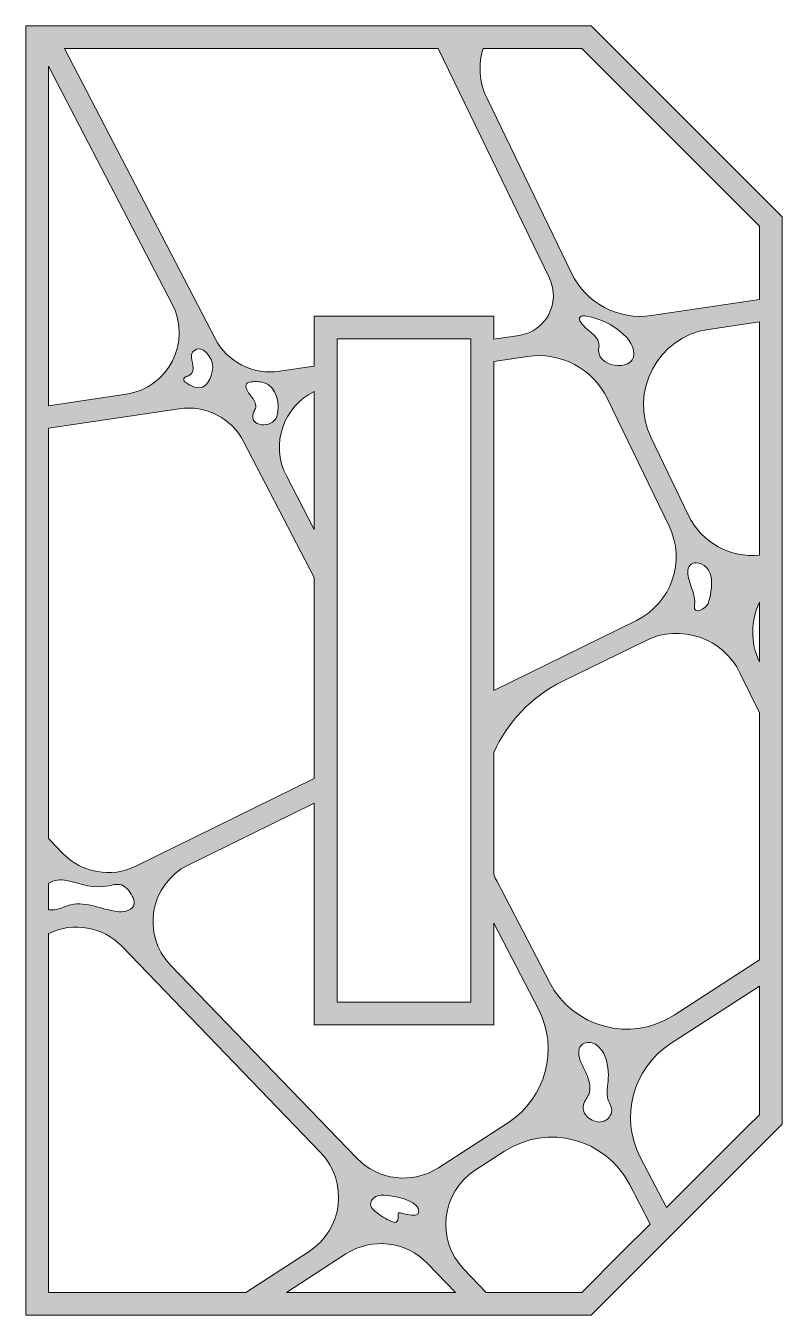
# Model space of a CAD drawing. Extents: x -1650 to 2650, y -4022 to 3022.
# Drawn here: x 1650 to 1910.2, y 2578.2 to 3021.8 of the extents above; entities that cross this region are included whole.
import ezdxf

# ---------------------------------------------------------------- set-up
doc = ezdxf.new("R2010")
doc.units = 0
doc.header["$MEASUREMENT"] = 0
doc.layers.add('Layer 1', color=7, linetype='Continuous')

msp = doc.modelspace()

# ---------------------------------------------------------------- hatches: boundary and pattern name
at = {"layer": 'Layer 1', "true_color": 0x57ff76}
h = msp.add_hatch(color=91, dxfattribs=at)
h.dxf.hatch_style = 2
h.paths.add_polyline_path([(1906.7, 2959.5), (1844.45, 3021.75), (1811.36, 3021.75), (1802.73, 3021.75), (1797.84, 3021.75), (1788.09, 3021.75), (1659.22, 3021.75), (1650.65, 3021.75), (1650, 3021.75), (1650, 2889.84), (1650, 2882.15), (1650, 2750.33), (1650, 2737.69), (1650, 2719.46), (1650, 2705.65), (1650, 2578.25), (1713.57, 2578.25), (1727.58, 2578.25), (1805.37, 2578.25), (1815.94, 2578.25), (1844.45, 2578.25), (1868.5, 2602.3), (1870.38, 2604.17), (1874.15, 2607.94), (1881.99, 2615.79), (1910.17, 2643.96), (1910.17, 2696.49), (1910.17, 2705.55), (1910.17, 2769.2), (1910.17, 2786.68), (1910.17, 2832.99), (1910.17, 2841.86), (1910.17, 2921.14), (1910.17, 2928.83), (1910.17, 2950.59), (1910.17, 2956.03)])
edge = h.paths.add_edge_path()
edge.add_spline(control_points=[(1791.89, 3013.9), (1791.89, 3013.9), (1830.08, 2934.89), (1830.08, 2934.89), (1834.12, 2926.53), (1828.9, 2916.66), (1819.72, 2915.27), (1819.72, 2915.27), (1810.94, 2913.96), (1810.94, 2913.96), (1810.94, 2913.96), (1810.94, 2921.92), (1810.94, 2921.92), (1810.94, 2921.92), (1749.22, 2921.92), (1749.22, 2921.92), (1749.22, 2921.92), (1749.22, 2904.71), (1749.22, 2904.71), (1749.22, 2904.71), (1737.25, 2902.92), (1737.25, 2902.92), (1728.2, 2901.56), (1719.29, 2906.11), (1715.08, 2914.22), (1715.08, 2914.22), (1663.3, 3013.9), (1663.3, 3013.9), (1663.3, 3013.9), (1791.89, 3013.9), (1791.89, 3013.9)], knot_values=[0, 0, 0, 0, 1, 1, 1, 2, 2, 2, 3, 3, 3, 4, 4, 4, 5, 5, 5, 6, 6, 6, 7, 7, 7, 8, 8, 8, 9, 9, 9, 10, 10, 10, 10], degree=3, periodic=1)
edge = h.paths.add_edge_path()
edge.add_spline(control_points=[(1844.43, 2916.3), (1843, 2917.5), (1841.38, 2918.61), (1840.61, 2920.3), (1840.47, 2920.62), (1840.37, 2920.98), (1840.48, 2921.3), (1840.7, 2921.94), (1841.56, 2922.03), (1842.23, 2921.97), (1847.92, 2921.43), (1857.58, 2916.42), (1859, 2910.23), (1860.75, 2902.52), (1847.02, 2903.73), (1847.02, 2910.07), (1847.01, 2910.61), (1847.16, 2911.13), (1847.17, 2911.68), (1847.24, 2913.54), (1845.86, 2915.12), (1844.43, 2916.3)], knot_values=[0, 0, 0, 0, 1, 1, 1, 2, 2, 2, 3, 3, 3, 4, 4, 4, 5, 5, 5, 6, 6, 6, 7, 7, 7, 7], degree=3, periodic=1)
edge = h.paths.add_edge_path()
edge.add_spline(control_points=[(1850.1, 2893.48), (1850.1, 2893.48), (1871.26, 2849.7), (1871.26, 2849.7), (1877.08, 2837.64), (1872.09, 2823.15), (1860.07, 2817.25), (1860.07, 2817.25), (1810.94, 2793.13), (1810.94, 2793.13), (1810.94, 2793.13), (1810.94, 2906.27), (1810.94, 2906.27), (1810.94, 2906.27), (1822.58, 2908.01), (1822.58, 2908.01), (1833.94, 2909.71), (1845.1, 2903.83), (1850.1, 2893.48)], knot_values=[0, 0, 0, 0, 1, 1, 1, 2, 2, 2, 3, 3, 3, 4, 4, 4, 5, 5, 5, 6, 6, 6, 6], degree=3, periodic=1)
edge = h.paths.add_edge_path()
edge.add_spline(control_points=[(1778.08, 2611.81), (1778.08, 2611.21), (1777.9, 2610.54), (1777.36, 2610.29), (1776.88, 2610.06), (1776.31, 2610.25), (1775.82, 2610.47), (1773.79, 2611.35), (1771.89, 2612.52), (1770.17, 2613.94), (1769.53, 2614.47), (1768.88, 2615.09), (1768.66, 2615.9), (1768.34, 2617.14), (1769.21, 2618.46), (1770.36, 2619.04), (1771.51, 2619.61), (1772.86, 2619.6), (1774.14, 2619.47), (1776.74, 2619.19), (1783.87, 2617.9), (1784.92, 2615.02), (1786.55, 2610.54), (1779.62, 2613.63), (1778.15, 2613.51), (1777.98, 2612.92), (1778.08, 2612.43), (1778.08, 2611.81)], knot_values=[0, 0, 0, 0, 1, 1, 1, 2, 2, 2, 3, 3, 3, 4, 4, 4, 5, 5, 5, 6, 6, 6, 7, 7, 7, 8, 8, 8, 9, 9, 9, 9], degree=3, periodic=1)
edge = h.paths.add_edge_path()
edge.add_spline(control_points=[(1763.9, 2632.22), (1763.9, 2632.22), (1699.81, 2698.68), (1699.81, 2698.68), (1689.64, 2709.21), (1692.69, 2726.6), (1705.84, 2733.06), (1705.84, 2733.06), (1749.22, 2754.36), (1749.22, 2754.36), (1749.22, 2754.36), (1749.22, 2678.08), (1749.22, 2678.08), (1749.22, 2678.08), (1810.94, 2678.08), (1810.94, 2678.08), (1810.94, 2678.08), (1810.94, 2713.13), (1810.94, 2713.13), (1810.94, 2713.13), (1826.31, 2683.55), (1826.31, 2683.55), (1833.43, 2669.84), (1828.97, 2652.97), (1816.01, 2644.57), (1816.01, 2644.57), (1791.95, 2628.99), (1791.95, 2628.99), (1783.03, 2623.22), (1771.27, 2624.57), (1763.9, 2632.22)], knot_values=[0, 0, 0, 0, 1, 1, 1, 2, 2, 2, 3, 3, 3, 4, 4, 4, 5, 5, 5, 6, 6, 6, 7, 7, 7, 8, 8, 8, 9, 9, 9, 10, 10, 10, 10], degree=3, periodic=1)
edge = h.paths.add_edge_path()
edge.add_spline(control_points=[(1749.22, 2848.48), (1749.22, 2848.48), (1739.64, 2866.92), (1739.64, 2866.92), (1733.92, 2877.93), (1738.8, 2890.94), (1749.22, 2896.02), (1749.22, 2896.02), (1749.22, 2848.48), (1749.22, 2848.48)], knot_values=[0, 0, 0, 0, 1, 1, 1, 2, 2, 2, 3, 3, 3, 3], degree=3, periodic=1)
h.paths.add_polyline_path([(1757.08, 2767.01), (1757.08, 2816.84), (1757.08, 2833.35), (1757.08, 2898.19), (1757.08, 2905.89), (1757.08, 2914.06), (1803.08, 2914.06), (1803.08, 2912.78), (1803.08, 2905.09), (1803.08, 2789.81), (1803.08, 2772.02), (1803.08, 2769.47), (1803.08, 2728.26), (1803.08, 2685.94), (1757.08, 2685.94), (1757.08, 2758.22)])
edge = h.paths.add_edge_path()
edge.add_spline(control_points=[(1727.87, 2893.85), (1727.06, 2894.94), (1726.07, 2895.99), (1725.78, 2897.31), (1725.67, 2897.86), (1725.72, 2898.52), (1726.17, 2898.87), (1726.41, 2899.07), (1726.73, 2899.13), (1727.04, 2899.18), (1728.6, 2899.43), (1730.21, 2899.46), (1731.73, 2899.04), (1736.35, 2897.75), (1737.67, 2891.55), (1736.3, 2887.35), (1734.87, 2883), (1726.44, 2883.79), (1728.29, 2888.66), (1728.48, 2889.15), (1728.79, 2889.58), (1728.96, 2890.08), (1729.39, 2891.37), (1728.69, 2892.76), (1727.87, 2893.85)], knot_values=[0, 0, 0, 0, 1, 1, 1, 2, 2, 2, 3, 3, 3, 4, 4, 4, 5, 5, 5, 6, 6, 6, 7, 7, 7, 8, 8, 8, 8], degree=3, periodic=1)
edge = h.paths.add_edge_path()
edge.add_spline(control_points=[(1707.49, 2904.88), (1707.29, 2906.13), (1706.81, 2907.38), (1707.04, 2908.63), (1707.12, 2909.01), (1707.26, 2909.41), (1707.53, 2909.7), (1710.57, 2913.04), (1714.61, 2907.04), (1714.34, 2904.23), (1714.02, 2900.73), (1712.19, 2896.19), (1708.04, 2897.51), (1706.95, 2897.85), (1705.92, 2898.38), (1705.01, 2899.07), (1704.67, 2899.33), (1704.3, 2899.68), (1704.31, 2900.11), (1704.32, 2900.55), (1704.7, 2900.9), (1705.11, 2901.07), (1705.51, 2901.24), (1705.95, 2901.31), (1706.35, 2901.53), (1707.45, 2902.12), (1707.67, 2903.64), (1707.49, 2904.88)], knot_values=[0, 0, 0, 0, 1, 1, 1, 2, 2, 2, 3, 3, 3, 4, 4, 4, 5, 5, 5, 6, 6, 6, 7, 7, 7, 8, 8, 8, 9, 9, 9, 9], degree=3, periodic=1)
edge = h.paths.add_edge_path()
edge.add_spline(control_points=[(1657.86, 3007.88), (1657.86, 3007.88), (1700.35, 2926.05), (1700.35, 2926.05), (1707.12, 2913.02), (1699.06, 2897.2), (1684.54, 2895.02), (1684.54, 2895.02), (1657.86, 2891.02), (1657.86, 2891.02), (1657.86, 2891.02), (1657.86, 3007.88), (1657.86, 3007.88)], knot_values=[0, 0, 0, 0, 1, 1, 1, 2, 2, 2, 3, 3, 3, 4, 4, 4, 4], degree=3, periodic=1)
edge = h.paths.add_edge_path()
edge.add_spline(control_points=[(1657.86, 2883.33), (1657.86, 2883.33), (1702.76, 2890.05), (1702.76, 2890.05), (1711.8, 2891.41), (1720.71, 2886.87), (1724.92, 2878.75), (1724.92, 2878.75), (1749.22, 2831.96), (1749.22, 2831.96), (1749.22, 2831.96), (1749.22, 2762.83), (1749.22, 2762.83), (1749.22, 2762.83), (1687.83, 2732.7), (1687.83, 2732.7), (1679.41, 2728.56), (1669.28, 2730.33), (1662.77, 2737.09), (1662.77, 2737.09), (1657.86, 2742.18), (1657.86, 2742.18), (1657.86, 2742.18), (1657.86, 2883.33), (1657.86, 2883.33)], knot_values=[0, 0, 0, 0, 1, 1, 1, 2, 2, 2, 3, 3, 3, 4, 4, 4, 5, 5, 5, 6, 6, 6, 7, 7, 7, 8, 8, 8, 8], degree=3, periodic=1)
edge = h.paths.add_edge_path()
edge.add_spline(control_points=[(1657.86, 2726.81), (1659.69, 2727.92), (1662.03, 2728.22), (1664.12, 2727.73), (1669.23, 2726.54), (1673.17, 2724.86), (1678.61, 2725.99), (1679.87, 2726.25), (1681.16, 2726.62), (1682.41, 2726.36), (1684.36, 2725.96), (1685.69, 2724.17), (1686.59, 2722.41), (1687.01, 2721.56), (1687.39, 2720.62), (1687.23, 2719.69), (1686.87, 2717.61), (1684.23, 2716.9), (1682.13, 2717.04), (1676.48, 2717.42), (1670.97, 2720.78), (1665.46, 2719.44), (1663.8, 2719.04), (1662.24, 2718.22), (1660.57, 2717.83), (1659.7, 2717.62), (1658.74, 2717.56), (1657.86, 2717.72), (1657.86, 2717.72), (1657.86, 2726.81), (1657.86, 2726.81)], knot_values=[0, 0, 0, 0, 1, 1, 1, 2, 2, 2, 3, 3, 3, 4, 4, 4, 5, 5, 5, 6, 6, 6, 7, 7, 7, 8, 8, 8, 9, 9, 9, 10, 10, 10, 10], degree=3, periodic=1)
edge = h.paths.add_edge_path()
edge.add_spline(control_points=[(1657.86, 2586.1), (1657.86, 2586.1), (1657.86, 2709.51), (1657.86, 2709.51), (1657.86, 2709.51), (1657.94, 2709.54), (1657.94, 2709.54), (1666.36, 2713.68), (1676.48, 2711.9), (1683, 2705.14), (1683, 2705.14), (1751.37, 2634.24), (1751.37, 2634.24), (1761.08, 2624.18), (1759.19, 2607.78), (1747.46, 2600.19), (1747.46, 2600.19), (1725.7, 2586.1), (1725.7, 2586.1), (1725.7, 2586.1), (1657.86, 2586.1), (1657.86, 2586.1)], knot_values=[0, 0, 0, 0, 1, 1, 1, 2, 2, 2, 3, 3, 3, 4, 4, 4, 5, 5, 5, 6, 6, 6, 7, 7, 7, 7], degree=3, periodic=1)
edge = h.paths.add_edge_path()
edge.add_spline(control_points=[(1739.71, 2586.1), (1739.71, 2586.1), (1760.11, 2599.31), (1760.11, 2599.31), (1769.03, 2605.08), (1780.79, 2603.73), (1788.16, 2596.09), (1788.16, 2596.09), (1797.8, 2586.1), (1797.8, 2586.1), (1797.8, 2586.1), (1739.71, 2586.1), (1739.71, 2586.1)], knot_values=[0, 0, 0, 0, 1, 1, 1, 2, 2, 2, 3, 3, 3, 4, 4, 4, 4], degree=3, periodic=1)
edge = h.paths.add_edge_path()
edge.add_spline(control_points=[(1854.93, 2599.84), (1854.93, 2599.84), (1841.2, 2586.1), (1841.2, 2586.1), (1841.2, 2586.1), (1808.37, 2586.1), (1808.37, 2586.1), (1808.37, 2586.1), (1800.69, 2594.07), (1800.69, 2594.07), (1790.98, 2604.13), (1792.87, 2620.53), (1804.6, 2628.12), (1804.6, 2628.12), (1814.7, 2634.66), (1814.7, 2634.66), (1829.54, 2644.27), (1849.44, 2639.02), (1857.59, 2623.32), (1857.59, 2623.32), (1864.71, 2609.61), (1864.71, 2609.61), (1864.71, 2609.61), (1854.93, 2599.84), (1854.93, 2599.84)], knot_values=[0, 0, 0, 0, 1, 1, 1, 2, 2, 2, 3, 3, 3, 4, 4, 4, 5, 5, 5, 6, 6, 6, 7, 7, 7, 8, 8, 8, 8], degree=3, periodic=1)
edge = h.paths.add_edge_path()
edge.add_spline(control_points=[(1850.04, 2653.25), (1850.37, 2651.41), (1851.86, 2650.09), (1851.44, 2648.04), (1851.13, 2646.52), (1849.91, 2645.22), (1848.41, 2644.82), (1846.78, 2644.39), (1845.01, 2645), (1843.68, 2646.04), (1842.48, 2646.99), (1841.54, 2648.44), (1841.68, 2649.97), (1841.83, 2651.52), (1843.03, 2652.74), (1843.61, 2654.19), (1844.41, 2656.18), (1843.98, 2658.45), (1843.18, 2660.45), (1842.39, 2662.44), (1841.25, 2664.28), (1840.57, 2666.32), (1840.06, 2667.85), (1839.88, 2669.69), (1840.9, 2670.94), (1841.67, 2671.88), (1843.01, 2672.26), (1844.21, 2672.05), (1845.41, 2671.86), (1846.48, 2671.15), (1847.32, 2670.27), (1849.68, 2667.81), (1850.31, 2664.18), (1850.37, 2660.78), (1850.41, 2658.35), (1849.61, 2655.63), (1850.04, 2653.25)], knot_values=[0, 0, 0, 0, 1, 1, 1, 2, 2, 2, 3, 3, 3, 4, 4, 4, 5, 5, 5, 6, 6, 6, 7, 7, 7, 8, 8, 8, 9, 9, 9, 10, 10, 10, 11, 11, 11, 12, 12, 12, 12], degree=3, periodic=1)
edge = h.paths.add_edge_path()
edge.add_spline(control_points=[(1902.31, 2647.21), (1902.31, 2647.21), (1898.34, 2643.24), (1898.34, 2643.24), (1898.34, 2643.24), (1880.2, 2625.11), (1880.2, 2625.11), (1880.2, 2625.11), (1870.35, 2615.26), (1870.35, 2615.26), (1870.35, 2615.26), (1861.36, 2632.58), (1861.36, 2632.58), (1854.24, 2646.28), (1858.7, 2663.16), (1871.66, 2671.55), (1871.66, 2671.55), (1902.31, 2691.4), (1902.31, 2691.4), (1902.31, 2691.4), (1902.31, 2647.21), (1902.31, 2647.21)], knot_values=[0, 0, 0, 0, 1, 1, 1, 2, 2, 2, 3, 3, 3, 4, 4, 4, 5, 5, 5, 6, 6, 6, 7, 7, 7, 7], degree=3, periodic=1)
edge = h.paths.add_edge_path()
edge.add_spline(control_points=[(1902.31, 2700.46), (1902.31, 2700.46), (1872.97, 2681.46), (1872.97, 2681.46), (1858.13, 2671.85), (1838.23, 2677.11), (1830.08, 2692.8), (1830.08, 2692.8), (1812.08, 2727.45), (1812.08, 2727.45), (1811.68, 2728.23), (1811.29, 2729), (1810.94, 2729.8), (1810.94, 2729.8), (1810.94, 2771.84), (1810.94, 2771.84), (1815.61, 2782.14), (1823.76, 2790.95), (1834.73, 2796.33), (1834.73, 2796.33), (1863.12, 2810.26), (1863.12, 2810.26), (1875.24, 2816.21), (1889.88, 2811.16), (1895.76, 2799.01), (1895.76, 2799.01), (1902.31, 2785.45), (1902.31, 2785.45), (1902.31, 2785.45), (1902.31, 2700.46), (1902.31, 2700.46)], knot_values=[0, 0, 0, 0, 1, 1, 1, 2, 2, 2, 3, 3, 3, 4, 4, 4, 5, 5, 5, 6, 6, 6, 7, 7, 7, 8, 8, 8, 9, 9, 9, 10, 10, 10, 10], degree=3, periodic=1)
edge = h.paths.add_edge_path()
edge.add_spline(control_points=[(1877.76, 2834.52), (1877.83, 2835.09), (1878, 2835.67), (1878.36, 2836.12), (1878.87, 2836.76), (1879.71, 2837.04), (1880.52, 2837.06), (1883.33, 2837.13), (1885.55, 2834.35), (1885.84, 2831.56), (1886.07, 2829.42), (1885.52, 2825.11), (1884.67, 2823.04), (1883.9, 2821.17), (1879.32, 2818.87), (1880, 2822.32), (1880.82, 2826.43), (1877.23, 2830.37), (1877.76, 2834.52)], knot_values=[0, 0, 0, 0, 1, 1, 1, 2, 2, 2, 3, 3, 3, 4, 4, 4, 5, 5, 5, 6, 6, 6, 6], degree=3, periodic=1)
edge = h.paths.add_edge_path()
edge.add_spline(control_points=[(1902.31, 2802.95), (1899.16, 2809.71), (1899.38, 2817.2), (1902.31, 2823.49), (1902.31, 2823.49), (1902.31, 2802.95), (1902.31, 2802.95)], knot_values=[0, 0, 0, 0, 1, 1, 1, 2, 2, 2, 2], degree=3, periodic=1)
edge = h.paths.add_edge_path()
edge.add_spline(control_points=[(1902.31, 2839.69), (1892.44, 2838.69), (1882.54, 2843.85), (1877.96, 2853.32), (1877.96, 2853.32), (1865.08, 2879.98), (1865.08, 2879.98), (1857.38, 2895.89), (1867.33, 2914.72), (1884.81, 2917.34), (1884.81, 2917.34), (1902.31, 2919.96), (1902.31, 2919.96), (1902.31, 2919.96), (1902.31, 2839.69), (1902.31, 2839.69)], knot_values=[0, 0, 0, 0, 1, 1, 1, 2, 2, 2, 3, 3, 3, 4, 4, 4, 5, 5, 5, 5], degree=3, periodic=1)
edge = h.paths.add_edge_path()
edge.add_spline(control_points=[(1865.2, 2922.09), (1853.84, 2920.39), (1842.7, 2926.28), (1837.7, 2936.63), (1837.7, 2936.63), (1808.64, 2996.75), (1808.64, 2996.75), (1805.85, 3002.51), (1805.62, 3008.54), (1807.26, 3013.9), (1807.26, 3013.9), (1841.2, 3013.9), (1841.2, 3013.9), (1841.2, 3013.9), (1902.31, 2952.78), (1902.31, 2952.78), (1902.31, 2952.78), (1902.31, 2927.66), (1902.31, 2927.66), (1902.31, 2927.66), (1865.2, 2922.09), (1865.2, 2922.09)], knot_values=[0, 0, 0, 0, 1, 1, 1, 2, 2, 2, 3, 3, 3, 4, 4, 4, 5, 5, 5, 6, 6, 6, 7, 7, 7, 7], degree=3, periodic=1)

# ---------------------------------------------------------------- linework, layer by layer
at = {"layer": 'Layer 1', "lineweight": 0}
for points in [[(1906.7, 2959.5), (1844.45, 3021.75), (1811.36, 3021.75), (1802.73, 3021.75), (1797.84, 3021.75), (1788.09, 3021.75), (1659.22, 3021.75), (1650.65, 3021.75), (1650, 3021.75), (1650, 2889.84), (1650, 2882.15), (1650, 2750.33), (1650, 2737.69), (1650, 2719.46), (1650, 2705.65), (1650, 2578.25), (1713.57, 2578.25), (1727.58, 2578.25), (1805.37, 2578.25), (1815.94, 2578.25), (1844.45, 2578.25), (1868.5, 2602.3), (1870.38, 2604.17), (1874.15, 2607.94), (1881.99, 2615.79), (1910.17, 2643.96), (1910.17, 2696.49), (1910.17, 2705.55), (1910.17, 2769.2), (1910.17, 2786.68), (1910.17, 2832.99), (1910.17, 2841.86), (1910.17, 2921.14), (1910.17, 2928.83), (1910.17, 2950.59), (1910.17, 2956.03), (1906.7, 2959.5)], [(1757.08, 2767.01), (1757.08, 2816.84), (1757.08, 2833.35), (1757.08, 2898.19), (1757.08, 2905.89), (1757.08, 2914.06), (1803.08, 2914.06), (1803.08, 2912.78), (1803.08, 2905.09), (1803.08, 2789.81), (1803.08, 2772.02), (1803.08, 2769.47), (1803.08, 2728.26), (1803.08, 2685.94), (1757.08, 2685.94), (1757.08, 2758.22), (1757.08, 2767.01)]]:
    msp.add_lwpolyline(points, dxfattribs=at)
for points, knots in [([(1791.89, 3013.9), (1791.89, 3013.9), (1830.08, 2934.89), (1830.08, 2934.89), (1834.12, 2926.53), (1828.9, 2916.66), (1819.72, 2915.27), (1819.72, 2915.27), (1810.94, 2913.96), (1810.94, 2913.96), (1810.94, 2913.96), (1810.94, 2921.92), (1810.94, 2921.92), (1810.94, 2921.92), (1749.22, 2921.92), (1749.22, 2921.92), (1749.22, 2921.92), (1749.22, 2904.71), (1749.22, 2904.71), (1749.22, 2904.71), (1737.25, 2902.92), (1737.25, 2902.92), (1728.2, 2901.56), (1719.29, 2906.11), (1715.08, 2914.22), (1715.08, 2914.22), (1663.3, 3013.9), (1663.3, 3013.9), (1663.3, 3013.9), (1791.89, 3013.9), (1791.89, 3013.9)], [0, 0, 0, 0, 1, 1, 1, 2, 2, 2, 3, 3, 3, 4, 4, 4, 5, 5, 5, 6, 6, 6, 7, 7, 7, 8, 8, 8, 9, 9, 9, 10, 10, 10, 10]), ([(1865.2, 2922.09), (1853.84, 2920.39), (1842.7, 2926.28), (1837.7, 2936.63), (1837.7, 2936.63), (1808.64, 2996.75), (1808.64, 2996.75), (1805.85, 3002.51), (1805.62, 3008.54), (1807.26, 3013.9), (1807.26, 3013.9), (1841.2, 3013.9), (1841.2, 3013.9), (1841.2, 3013.9), (1902.31, 2952.78), (1902.31, 2952.78), (1902.31, 2952.78), (1902.31, 2927.66), (1902.31, 2927.66), (1902.31, 2927.66), (1865.2, 2922.09), (1865.2, 2922.09)], [0, 0, 0, 0, 1, 1, 1, 2, 2, 2, 3, 3, 3, 4, 4, 4, 5, 5, 5, 6, 6, 6, 7, 7, 7, 7]), ([(1657.86, 3007.88), (1657.86, 3007.88), (1700.35, 2926.05), (1700.35, 2926.05), (1707.12, 2913.02), (1699.06, 2897.2), (1684.54, 2895.02), (1684.54, 2895.02), (1657.86, 2891.02), (1657.86, 2891.02), (1657.86, 2891.02), (1657.86, 3007.88), (1657.86, 3007.88)], [0, 0, 0, 0, 1, 1, 1, 2, 2, 2, 3, 3, 3, 4, 4, 4, 4]), ([(1844.43, 2916.3), (1843, 2917.5), (1841.38, 2918.61), (1840.61, 2920.3), (1840.47, 2920.62), (1840.37, 2920.98), (1840.48, 2921.3), (1840.7, 2921.94), (1841.56, 2922.03), (1842.23, 2921.97), (1847.92, 2921.43), (1857.58, 2916.42), (1859, 2910.23), (1860.75, 2902.52), (1847.02, 2903.73), (1847.02, 2910.07), (1847.01, 2910.61), (1847.16, 2911.13), (1847.17, 2911.68), (1847.24, 2913.54), (1845.86, 2915.12), (1844.43, 2916.3)], [0, 0, 0, 0, 1, 1, 1, 2, 2, 2, 3, 3, 3, 4, 4, 4, 5, 5, 5, 6, 6, 6, 7, 7, 7, 7]), ([(1902.31, 2839.69), (1892.44, 2838.69), (1882.54, 2843.85), (1877.96, 2853.32), (1877.96, 2853.32), (1865.08, 2879.98), (1865.08, 2879.98), (1857.38, 2895.89), (1867.33, 2914.72), (1884.81, 2917.34), (1884.81, 2917.34), (1902.31, 2919.96), (1902.31, 2919.96), (1902.31, 2919.96), (1902.31, 2839.69), (1902.31, 2839.69)], [0, 0, 0, 0, 1, 1, 1, 2, 2, 2, 3, 3, 3, 4, 4, 4, 5, 5, 5, 5]), ([(1707.49, 2904.88), (1707.29, 2906.13), (1706.81, 2907.38), (1707.04, 2908.63), (1707.12, 2909.01), (1707.26, 2909.41), (1707.53, 2909.7), (1710.57, 2913.04), (1714.61, 2907.04), (1714.34, 2904.23), (1714.02, 2900.73), (1712.19, 2896.19), (1708.04, 2897.51), (1706.95, 2897.85), (1705.92, 2898.38), (1705.01, 2899.07), (1704.67, 2899.33), (1704.3, 2899.68), (1704.31, 2900.11), (1704.32, 2900.55), (1704.7, 2900.9), (1705.11, 2901.07), (1705.51, 2901.24), (1705.95, 2901.31), (1706.35, 2901.53), (1707.45, 2902.12), (1707.67, 2903.64), (1707.49, 2904.88)], [0, 0, 0, 0, 1, 1, 1, 2, 2, 2, 3, 3, 3, 4, 4, 4, 5, 5, 5, 6, 6, 6, 7, 7, 7, 8, 8, 8, 9, 9, 9, 9]), ([(1850.1, 2893.48), (1850.1, 2893.48), (1871.26, 2849.7), (1871.26, 2849.7), (1877.08, 2837.64), (1872.09, 2823.15), (1860.07, 2817.25), (1860.07, 2817.25), (1810.94, 2793.13), (1810.94, 2793.13), (1810.94, 2793.13), (1810.94, 2906.27), (1810.94, 2906.27), (1810.94, 2906.27), (1822.58, 2908.01), (1822.58, 2908.01), (1833.94, 2909.71), (1845.1, 2903.83), (1850.1, 2893.48)], [0, 0, 0, 0, 1, 1, 1, 2, 2, 2, 3, 3, 3, 4, 4, 4, 5, 5, 5, 6, 6, 6, 6]), ([(1727.87, 2893.85), (1727.06, 2894.94), (1726.07, 2895.99), (1725.78, 2897.31), (1725.67, 2897.86), (1725.72, 2898.52), (1726.17, 2898.87), (1726.41, 2899.07), (1726.73, 2899.13), (1727.04, 2899.18), (1728.6, 2899.43), (1730.21, 2899.46), (1731.73, 2899.04), (1736.35, 2897.75), (1737.67, 2891.55), (1736.3, 2887.35), (1734.87, 2883), (1726.44, 2883.79), (1728.29, 2888.66), (1728.48, 2889.15), (1728.79, 2889.58), (1728.96, 2890.08), (1729.39, 2891.37), (1728.69, 2892.76), (1727.87, 2893.85)], [0, 0, 0, 0, 1, 1, 1, 2, 2, 2, 3, 3, 3, 4, 4, 4, 5, 5, 5, 6, 6, 6, 7, 7, 7, 8, 8, 8, 8]), ([(1749.22, 2848.48), (1749.22, 2848.48), (1739.64, 2866.92), (1739.64, 2866.92), (1733.92, 2877.93), (1738.8, 2890.94), (1749.22, 2896.02), (1749.22, 2896.02), (1749.22, 2848.48), (1749.22, 2848.48)], [0, 0, 0, 0, 1, 1, 1, 2, 2, 2, 3, 3, 3, 3]), ([(1657.86, 2883.33), (1657.86, 2883.33), (1702.76, 2890.05), (1702.76, 2890.05), (1711.8, 2891.41), (1720.71, 2886.87), (1724.92, 2878.75), (1724.92, 2878.75), (1749.22, 2831.96), (1749.22, 2831.96), (1749.22, 2831.96), (1749.22, 2762.83), (1749.22, 2762.83), (1749.22, 2762.83), (1687.83, 2732.7), (1687.83, 2732.7), (1679.41, 2728.56), (1669.28, 2730.33), (1662.77, 2737.09), (1662.77, 2737.09), (1657.86, 2742.18), (1657.86, 2742.18), (1657.86, 2742.18), (1657.86, 2883.33), (1657.86, 2883.33)], [0, 0, 0, 0, 1, 1, 1, 2, 2, 2, 3, 3, 3, 4, 4, 4, 5, 5, 5, 6, 6, 6, 7, 7, 7, 8, 8, 8, 8]), ([(1877.76, 2834.52), (1877.83, 2835.09), (1878, 2835.67), (1878.36, 2836.12), (1878.87, 2836.76), (1879.71, 2837.04), (1880.52, 2837.06), (1883.33, 2837.13), (1885.55, 2834.35), (1885.84, 2831.56), (1886.07, 2829.42), (1885.52, 2825.11), (1884.67, 2823.04), (1883.9, 2821.17), (1879.32, 2818.87), (1880, 2822.32), (1880.82, 2826.43), (1877.23, 2830.37), (1877.76, 2834.52)], [0, 0, 0, 0, 1, 1, 1, 2, 2, 2, 3, 3, 3, 4, 4, 4, 5, 5, 5, 6, 6, 6, 6]), ([(1902.31, 2802.95), (1899.16, 2809.71), (1899.38, 2817.2), (1902.31, 2823.49), (1902.31, 2823.49), (1902.31, 2802.95), (1902.31, 2802.95)], [0, 0, 0, 0, 1, 1, 1, 2, 2, 2, 2]), ([(1902.31, 2700.46), (1902.31, 2700.46), (1872.97, 2681.46), (1872.97, 2681.46), (1858.13, 2671.85), (1838.23, 2677.11), (1830.08, 2692.8), (1830.08, 2692.8), (1812.08, 2727.45), (1812.08, 2727.45), (1811.68, 2728.23), (1811.29, 2729), (1810.94, 2729.8), (1810.94, 2729.8), (1810.94, 2771.84), (1810.94, 2771.84), (1815.61, 2782.14), (1823.76, 2790.95), (1834.73, 2796.33), (1834.73, 2796.33), (1863.12, 2810.26), (1863.12, 2810.26), (1875.24, 2816.21), (1889.88, 2811.16), (1895.76, 2799.01), (1895.76, 2799.01), (1902.31, 2785.45), (1902.31, 2785.45), (1902.31, 2785.45), (1902.31, 2700.46), (1902.31, 2700.46)], [0, 0, 0, 0, 1, 1, 1, 2, 2, 2, 3, 3, 3, 4, 4, 4, 5, 5, 5, 6, 6, 6, 7, 7, 7, 8, 8, 8, 9, 9, 9, 10, 10, 10, 10]), ([(1763.9, 2632.22), (1763.9, 2632.22), (1699.81, 2698.68), (1699.81, 2698.68), (1689.64, 2709.21), (1692.69, 2726.6), (1705.84, 2733.06), (1705.84, 2733.06), (1749.22, 2754.36), (1749.22, 2754.36), (1749.22, 2754.36), (1749.22, 2678.08), (1749.22, 2678.08), (1749.22, 2678.08), (1810.94, 2678.08), (1810.94, 2678.08), (1810.94, 2678.08), (1810.94, 2713.13), (1810.94, 2713.13), (1810.94, 2713.13), (1826.31, 2683.55), (1826.31, 2683.55), (1833.43, 2669.84), (1828.97, 2652.97), (1816.01, 2644.57), (1816.01, 2644.57), (1791.95, 2628.99), (1791.95, 2628.99), (1783.03, 2623.22), (1771.27, 2624.57), (1763.9, 2632.22)], [0, 0, 0, 0, 1, 1, 1, 2, 2, 2, 3, 3, 3, 4, 4, 4, 5, 5, 5, 6, 6, 6, 7, 7, 7, 8, 8, 8, 9, 9, 9, 10, 10, 10, 10]), ([(1657.86, 2726.81), (1659.69, 2727.92), (1662.03, 2728.22), (1664.12, 2727.73), (1669.23, 2726.54), (1673.17, 2724.86), (1678.61, 2725.99), (1679.87, 2726.25), (1681.16, 2726.62), (1682.41, 2726.36), (1684.36, 2725.96), (1685.69, 2724.17), (1686.59, 2722.41), (1687.01, 2721.56), (1687.39, 2720.62), (1687.23, 2719.69), (1686.87, 2717.61), (1684.23, 2716.9), (1682.13, 2717.04), (1676.48, 2717.42), (1670.97, 2720.78), (1665.46, 2719.44), (1663.8, 2719.04), (1662.24, 2718.22), (1660.57, 2717.83), (1659.7, 2717.62), (1658.74, 2717.56), (1657.86, 2717.72), (1657.86, 2717.72), (1657.86, 2726.81), (1657.86, 2726.81)], [0, 0, 0, 0, 1, 1, 1, 2, 2, 2, 3, 3, 3, 4, 4, 4, 5, 5, 5, 6, 6, 6, 7, 7, 7, 8, 8, 8, 9, 9, 9, 10, 10, 10, 10]), ([(1657.86, 2586.1), (1657.86, 2586.1), (1657.86, 2709.51), (1657.86, 2709.51), (1657.86, 2709.51), (1657.94, 2709.54), (1657.94, 2709.54), (1666.36, 2713.68), (1676.48, 2711.9), (1683, 2705.14), (1683, 2705.14), (1751.37, 2634.24), (1751.37, 2634.24), (1761.08, 2624.18), (1759.19, 2607.78), (1747.46, 2600.19), (1747.46, 2600.19), (1725.7, 2586.1), (1725.7, 2586.1), (1725.7, 2586.1), (1657.86, 2586.1), (1657.86, 2586.1)], [0, 0, 0, 0, 1, 1, 1, 2, 2, 2, 3, 3, 3, 4, 4, 4, 5, 5, 5, 6, 6, 6, 7, 7, 7, 7]), ([(1902.31, 2647.21), (1902.31, 2647.21), (1898.34, 2643.24), (1898.34, 2643.24), (1898.34, 2643.24), (1880.2, 2625.11), (1880.2, 2625.11), (1880.2, 2625.11), (1870.35, 2615.26), (1870.35, 2615.26), (1870.35, 2615.26), (1861.36, 2632.58), (1861.36, 2632.58), (1854.24, 2646.28), (1858.7, 2663.16), (1871.66, 2671.55), (1871.66, 2671.55), (1902.31, 2691.4), (1902.31, 2691.4), (1902.31, 2691.4), (1902.31, 2647.21), (1902.31, 2647.21)], [0, 0, 0, 0, 1, 1, 1, 2, 2, 2, 3, 3, 3, 4, 4, 4, 5, 5, 5, 6, 6, 6, 7, 7, 7, 7]), ([(1850.04, 2653.25), (1850.37, 2651.41), (1851.86, 2650.09), (1851.44, 2648.04), (1851.13, 2646.52), (1849.91, 2645.22), (1848.41, 2644.82), (1846.78, 2644.39), (1845.01, 2645), (1843.68, 2646.04), (1842.48, 2646.99), (1841.54, 2648.44), (1841.68, 2649.97), (1841.83, 2651.52), (1843.03, 2652.74), (1843.61, 2654.19), (1844.41, 2656.18), (1843.98, 2658.45), (1843.18, 2660.45), (1842.39, 2662.44), (1841.25, 2664.28), (1840.57, 2666.32), (1840.06, 2667.85), (1839.88, 2669.69), (1840.9, 2670.94), (1841.67, 2671.88), (1843.01, 2672.26), (1844.21, 2672.05), (1845.41, 2671.86), (1846.48, 2671.15), (1847.32, 2670.27), (1849.68, 2667.81), (1850.31, 2664.18), (1850.37, 2660.78), (1850.41, 2658.35), (1849.61, 2655.63), (1850.04, 2653.25)], [0, 0, 0, 0, 1, 1, 1, 2, 2, 2, 3, 3, 3, 4, 4, 4, 5, 5, 5, 6, 6, 6, 7, 7, 7, 8, 8, 8, 9, 9, 9, 10, 10, 10, 11, 11, 11, 12, 12, 12, 12]), ([(1854.93, 2599.84), (1854.93, 2599.84), (1841.2, 2586.1), (1841.2, 2586.1), (1841.2, 2586.1), (1808.37, 2586.1), (1808.37, 2586.1), (1808.37, 2586.1), (1800.69, 2594.07), (1800.69, 2594.07), (1790.98, 2604.13), (1792.87, 2620.53), (1804.6, 2628.12), (1804.6, 2628.12), (1814.7, 2634.66), (1814.7, 2634.66), (1829.54, 2644.27), (1849.44, 2639.02), (1857.59, 2623.32), (1857.59, 2623.32), (1864.71, 2609.61), (1864.71, 2609.61), (1864.71, 2609.61), (1854.93, 2599.84), (1854.93, 2599.84)], [0, 0, 0, 0, 1, 1, 1, 2, 2, 2, 3, 3, 3, 4, 4, 4, 5, 5, 5, 6, 6, 6, 7, 7, 7, 8, 8, 8, 8]), ([(1778.08, 2611.81), (1778.08, 2611.21), (1777.9, 2610.54), (1777.36, 2610.29), (1776.88, 2610.06), (1776.31, 2610.25), (1775.82, 2610.47), (1773.79, 2611.35), (1771.89, 2612.52), (1770.17, 2613.94), (1769.53, 2614.47), (1768.88, 2615.09), (1768.66, 2615.9), (1768.34, 2617.14), (1769.21, 2618.46), (1770.36, 2619.04), (1771.51, 2619.61), (1772.86, 2619.6), (1774.14, 2619.47), (1776.74, 2619.19), (1783.87, 2617.9), (1784.92, 2615.02), (1786.55, 2610.54), (1779.62, 2613.63), (1778.15, 2613.51), (1777.98, 2612.92), (1778.08, 2612.43), (1778.08, 2611.81)], [0, 0, 0, 0, 1, 1, 1, 2, 2, 2, 3, 3, 3, 4, 4, 4, 5, 5, 5, 6, 6, 6, 7, 7, 7, 8, 8, 8, 9, 9, 9, 9]), ([(1739.71, 2586.1), (1739.71, 2586.1), (1760.11, 2599.31), (1760.11, 2599.31), (1769.03, 2605.08), (1780.79, 2603.73), (1788.16, 2596.09), (1788.16, 2596.09), (1797.8, 2586.1), (1797.8, 2586.1), (1797.8, 2586.1), (1739.71, 2586.1), (1739.71, 2586.1)], [0, 0, 0, 0, 1, 1, 1, 2, 2, 2, 3, 3, 3, 4, 4, 4, 4])]:
    msp.add_open_spline(points, degree=3, knots=knots, dxfattribs=at)

doc.saveas('drawing.dxf')
